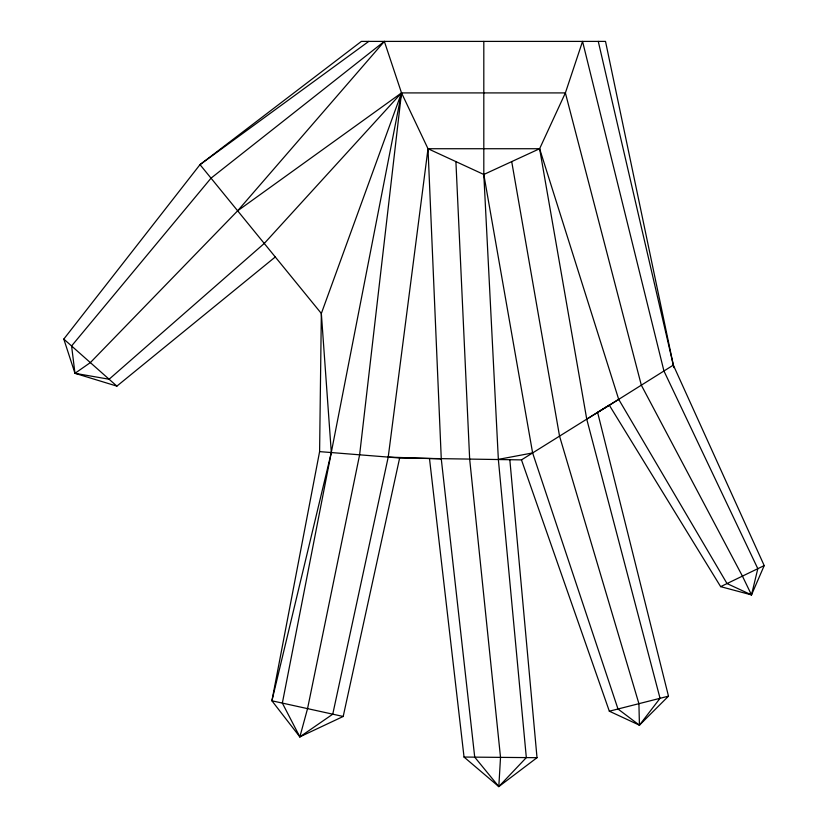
<?xml version="1.0" encoding="UTF-8"?>
<svg xmlns="http://www.w3.org/2000/svg" width="828" height="828" viewBox="0 0 828 828"><rect width="100%" height="100%" fill="white"/><g stroke="black" fill="none" stroke-linecap="round" stroke-linejoin="round"><path stroke-width="1.24" d="M609.025 405.244L521.474 459.892L399.645 458.008L343.196 716.468L299.85 736.879L271.915 700.798L319.598 451.622L321.347 313.47L401.518 92.912L384.347 41.4L211.026 178.165L71.581 345.969L74.975 373.314L116.883 386.127L275.279 256.97M429.515 458.784L464.032 757.051L498.808 786.6L500.526 757.372L469.662 459.136L455.907 161.605M598.271 41.4L673.319 365.117L609.336 405.244L720.65 586.648L751.503 594.908L757.817 568.681L663.942 370.985L582.55 41.4L565.379 92.912L401.518 92.912L282.348 703.096L299.85 736.879L332.752 714.181L388.218 457.097L428.004 148.729L401.518 92.912L237.646 210.809L90.345 362.602L74.975 373.314L63.797 339.076L200.003 164.637L361.381 41.4L605.516 41.4L673.857 367.632M299.85 736.879L307.55 708.633L359.621 454.81L401.518 92.912L264.256 243.453L109.11 379.234L74.975 373.314M751.503 594.908L742.426 576.122L641.327 385.175L565.379 92.912L539.618 148.729L618.702 399.365L727.025 583.564L751.503 594.908L764.203 565.596L673.319 365.117M521.474 459.892L609.336 711.2L639.433 725.183L660.04 698.304L586.741 419.154L539.618 148.729L428.004 148.729L441.272 458.888L474.723 757.144L498.808 786.6L537.02 757.692L509.81 459.488M237.646 210.809L384.347 41.4M498.808 786.6L526.329 757.599L498.352 459.385L483.811 174.48L483.811 41.4M428.004 148.729L483.811 174.48L532.621 452.937L617.998 709.006L639.433 725.183L668.486 696.162L597.609 412.365L609.336 405.244M368.76 41.4L200.003 164.637L321.347 313.47L331.314 452.554L271.915 700.798L343.196 716.468M586.741 419.154L618.702 399.365M720.65 586.648L764.203 565.596M483.811 174.48L539.618 148.729M609.336 711.2L668.486 696.162M498.352 459.385L532.621 452.937M464.032 757.051L537.02 757.692M388.218 457.097L441.272 458.888M319.598 451.622L399.645 458.008M63.797 339.076L116.883 386.127M511.714 161.605L559.542 436.128L638.916 703.686L639.433 725.183"/></g></svg>
